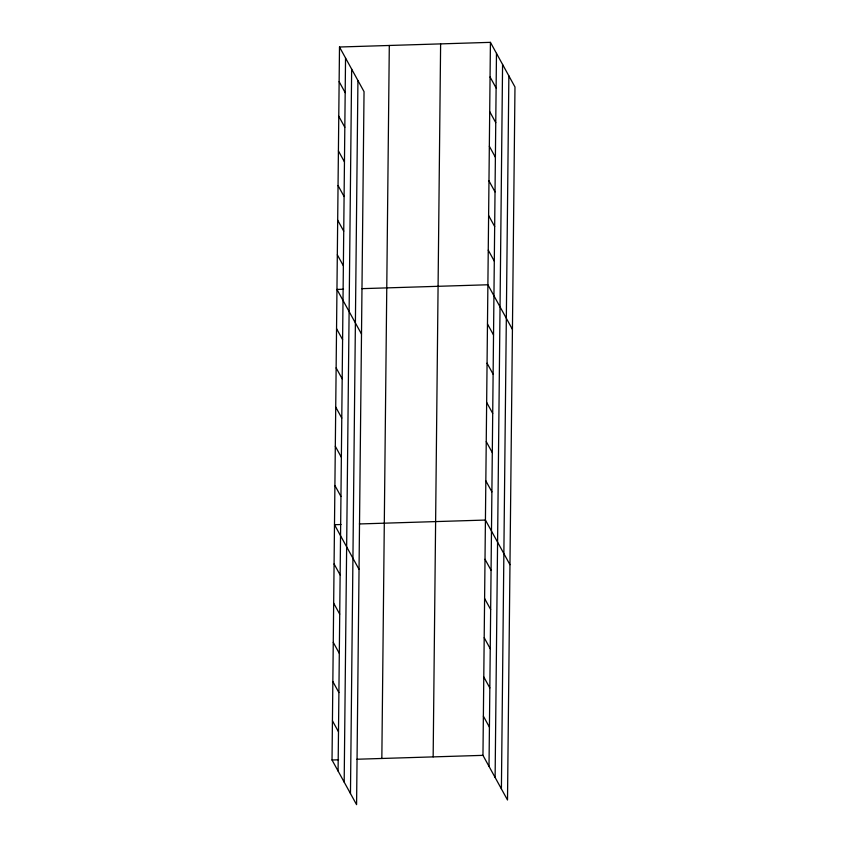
<?xml version="1.0" encoding="UTF-8"?>
<svg xmlns="http://www.w3.org/2000/svg" width="847" height="847" viewBox="0 0 847 847"><rect width="100%" height="100%" fill="white"/><g stroke="black" fill="none" stroke-linecap="round" stroke-linejoin="round"><path stroke-width="1.27" d="M339.499 47.009L364.041 91.645L356.576 804.65L332.024 760.003L339.499 47.009L490.424 42.35L514.976 86.997L507.501 799.992L482.959 755.355L490.424 42.35M338.08 771.014L345.544 58.02M344.178 782.109L351.653 69.115M350.467 793.554L357.932 80.55M381.838 758.467L389.302 45.473M433.156 756.89L440.62 43.885M489.015 766.355L496.48 53.361M495.114 777.461L502.578 64.457M501.403 788.896L508.867 75.891M343.511 289.229L336.958 289.43L361.5 334.067M361.86 288.658L487.893 284.772L512.435 329.409M341.045 524.515L334.491 524.717L359.033 569.364M359.393 523.954L485.426 520.058L509.968 564.705M332.024 760.003L338.578 759.801M356.936 759.24L482.959 755.355M490.064 76.982L496.12 87.993M489.704 111.613L495.749 122.624M489.344 146.245L495.389 157.256M488.973 180.877L495.029 191.888M488.613 215.509L494.669 226.52M488.253 250.14L494.299 261.141M487.48 323.988L493.526 334.988M339.128 81.64L345.184 92.651M487.067 363.204L493.123 374.205M338.768 116.272L344.824 127.272M486.654 402.42L492.71 413.421M338.408 150.904L344.454 161.904M486.252 441.626L492.298 452.637M338.048 185.535L344.094 196.536M485.839 480.842L491.885 491.853M337.678 220.167L343.734 231.167M337.318 254.799L343.374 265.799M485.013 559.274L491.069 570.285M336.545 328.647L342.601 339.647M484.6 598.49L490.657 609.501M336.132 367.863L342.188 378.863M484.198 637.706L490.244 648.717M335.73 407.068L341.775 418.079M483.785 676.922L489.831 687.923M335.317 446.284L341.362 457.295M483.372 716.139L489.428 727.139M334.904 485.5L340.96 496.511M334.078 563.933L340.134 574.944M333.676 603.149L339.721 614.16M333.263 642.365L339.308 653.365M332.85 681.581L338.906 692.581M332.437 720.797L338.493 731.797"/></g></svg>
